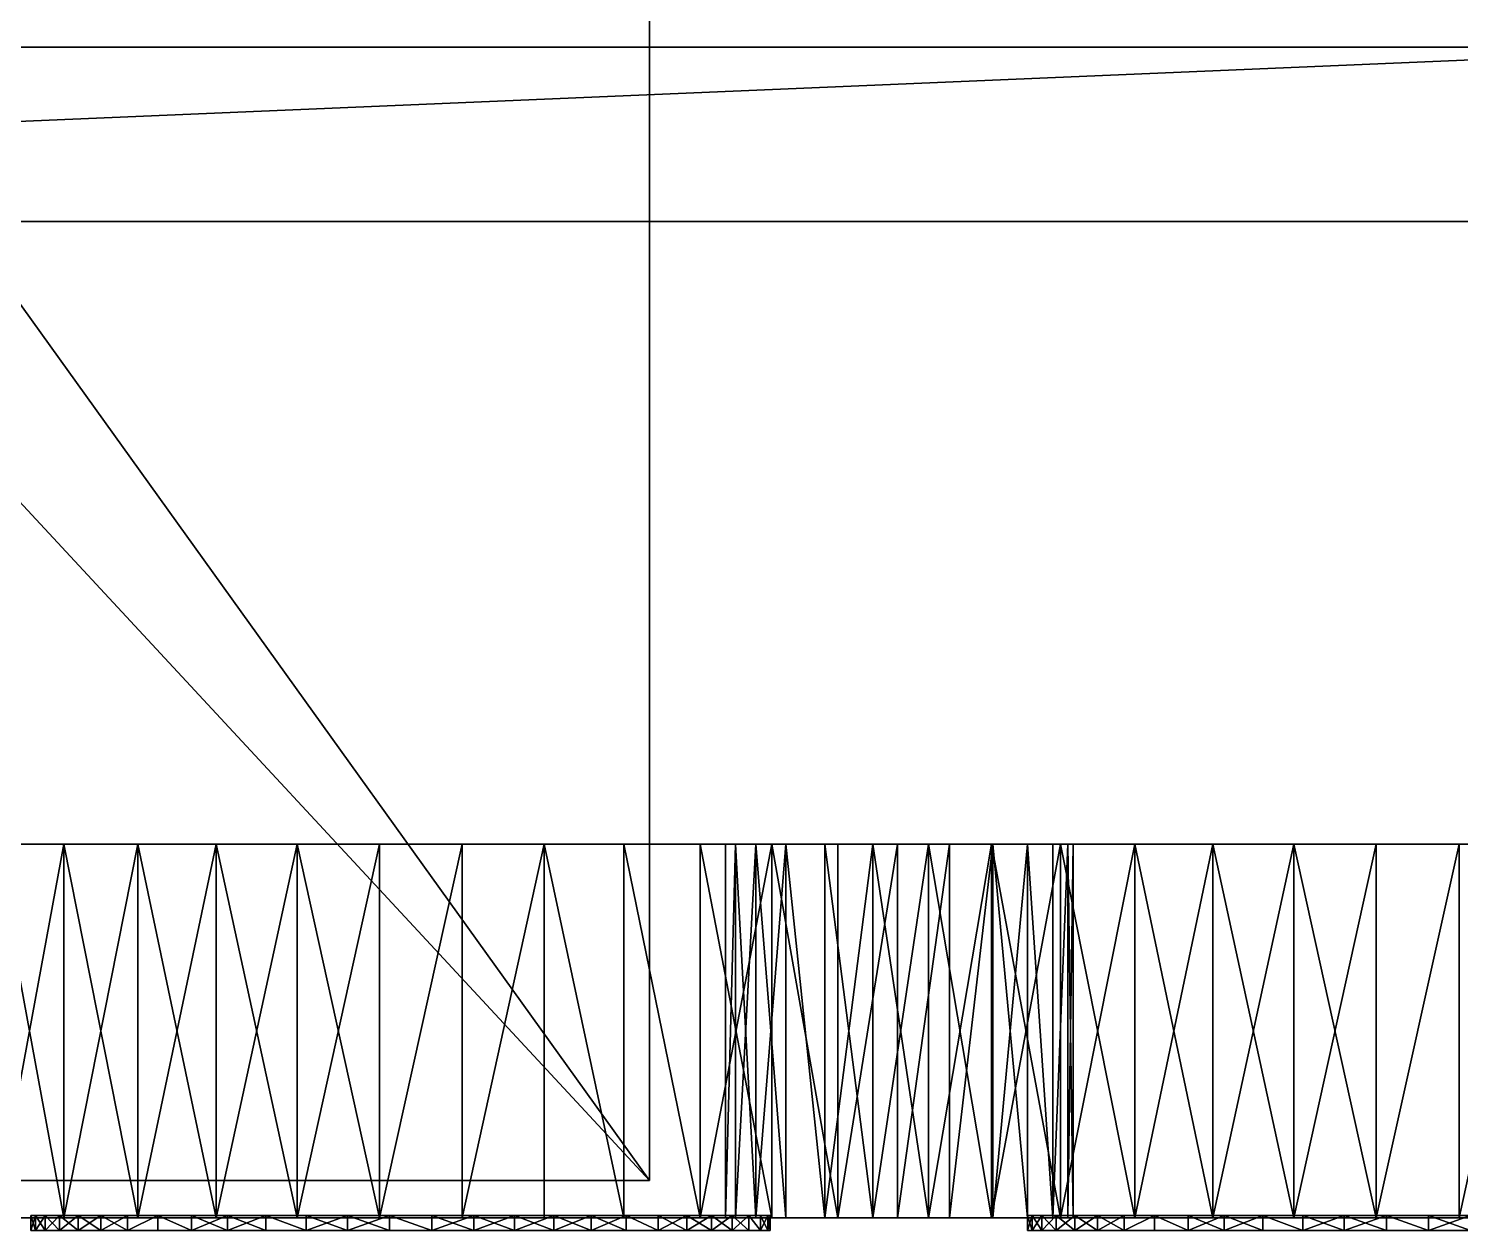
# Model space of a CAD drawing. Header units: millimetres. Extents: x -3100 to 14040, y -1280 to 1295.
# Drawn here: x -1198 to -49, y -1280 to -315 of the extents above; entities that cross this region are included whole.
import ezdxf

# ---------------------------------------------------------------- set-up
doc = ezdxf.new("R2010")
doc.units = ezdxf.units.MM

msp = doc.modelspace()

# ---------------------------------------------------------------- linework, layer by layer
at = {"layer": 'CAD_75LAB'}
for points in [[(-3000, 1240, 620), (-700, -1240, 620), (-3000, -1240, 620)], [(-3000, 1240, 620), (-700, 1240, 620), (-700, -1240, 620)], [(-2480, 1240, 3500), (-2480, -1240, 3500), (-700, -1240, 3500)], [(-700, 1240, 3500), (-2480, 1240, 3500), (-700, -1240, 3500)], [(-700, -1240, 620), (-700, 1240, 3500), (-700, -1240, 3500)], [(-700, 1240, 620), (-700, 1240, 3500), (-700, -1240, 620)], [(200, -330, 700), (-3100, -330, 700), (-3100, -330, 1000)], [(200, -330, 1000), (200, -330, 700), (-3100, -330, 1000)], [(200, -330, 700), (-3100, -470, 700), (-3100, -330, 700)], [(200, -330, 700), (200, -470, 700), (-3100, -470, 700)], [(200, -330, 1000), (-3100, -330, 1000), (-3100, -470, 1000)], [(200, -330, 1000), (-3100, -470, 1000), (200, -470, 1000)], [(200, -470, 700), (-3100, -470, 1000), (-3100, -470, 700)], [(200, -470, 1000), (-3100, -470, 1000), (200, -470, 700)], [(-850.18, -970, 1077.7), (-1430.81, -970, 639.22), (-1225.42, -970, 970.93)], [(-850.18, -970, 1077.7), (-1275.91, -970, 152.33), (-1430.81, -970, 639.22)], [(-1170, -970, 72.35), (-1225.42, -970, 109.07), (-1275.91, -970, 152.33)], [(-1110.48, -970, 42.71), (-1170, -970, 72.35), (-1275.91, -970, 152.33)], [(-850.18, -970, 2.3), (-1110.48, -970, 42.71), (-1275.91, -970, 152.33)], [(-364.09, -970, 606.36), (-1275.91, -970, 152.33), (-850.18, -970, 1077.7)], [(-364.09, -970, 606.36), (-850.18, -970, 2.3), (-1275.91, -970, 152.33)], [(-1225.42, -1270, 970.93), (-1170, -970, 1007.65), (-1225.42, -970, 970.93)], [(-1225.42, -1270, 970.93), (-1170, -1270, 1007.65), (-1170, -970, 1007.65)], [(-1170, -1270, 72.35), (-1225.42, -1270, 109.07), (-1225.42, -970, 109.07)], [(-1170, -1270, 72.35), (-1225.42, -970, 109.07), (-1170, -970, 72.35)], [(-850.18, -970, 1077.7), (-1225.42, -970, 970.93), (-1170, -970, 1007.65)], [(-1170, -1270, 1007.65), (-1110.48, -970, 1037.29), (-1170, -970, 1007.65)], [(-1170, -1270, 1007.65), (-1110.48, -1270, 1037.29), (-1110.48, -970, 1037.29)], [(-1110.48, -1270, 42.71), (-1170, -1270, 72.35), (-1170, -970, 72.35)], [(-1110.48, -1270, 42.71), (-1170, -970, 72.35), (-1110.48, -970, 42.71)], [(-1047.78, -970, 1059.39), (-1170, -970, 1007.65), (-1110.48, -970, 1037.29)], [(-850.18, -970, 1077.7), (-1170, -970, 1007.65), (-1047.78, -970, 1059.39)], [(-1047.78, -1270, 1059.39), (-1047.78, -970, 1059.39), (-1110.48, -970, 1037.29)], [(-1110.48, -1270, 1037.29), (-1047.78, -1270, 1059.39), (-1110.48, -970, 1037.29)], [(-1110.48, -1270, 42.71), (-1110.48, -970, 42.71), (-1047.78, -970, 20.61)], [(-1047.78, -1270, 20.61), (-1110.48, -1270, 42.71), (-1047.78, -970, 20.61)], [(-850.18, -970, 2.3), (-1047.78, -970, 20.61), (-1110.48, -970, 42.71)], [(-1047.78, -1270, 1059.39), (-982.83, -970, 1073.61), (-1047.78, -970, 1059.39)], [(-1047.78, -1270, 1059.39), (-982.83, -1270, 1073.61), (-982.83, -970, 1073.61)], [(-982.83, -1270, 6.39), (-1047.78, -1270, 20.61), (-1047.78, -970, 20.61)], [(-982.83, -1270, 6.39), (-1047.78, -970, 20.61), (-982.83, -970, 6.39)], [(-850.18, -970, 2.3), (-982.83, -970, 6.39), (-1047.78, -970, 20.61)], [(-916.63, -970, 1079.74), (-1047.78, -970, 1059.39), (-982.83, -970, 1073.61)], [(-850.18, -970, 1077.7), (-1047.78, -970, 1059.39), (-916.63, -970, 1079.74)], [(-982.83, -1270, 1073.61), (-916.63, -1270, 1079.74), (-916.63, -970, 1079.74)], [(-982.83, -1270, 1073.61), (-916.63, -970, 1079.74), (-982.83, -970, 1073.61)], [(-916.63, -1270, 0.26), (-982.83, -1270, 6.39), (-982.83, -970, 6.39)], [(-916.63, -1270, 0.26), (-982.83, -970, 6.39), (-916.63, -970, 0.26)], [(-850.18, -970, 2.3), (-916.63, -970, 0.26), (-982.83, -970, 6.39)], [(-916.63, -1270, 1079.74), (-850.18, -1270, 1077.7), (-850.18, -970, 1077.7)], [(-916.63, -1270, 1079.74), (-850.18, -970, 1077.7), (-916.63, -970, 1079.74)], [(-916.63, -1270, 0.26), (-916.63, -970, 0.26), (-850.18, -970, 2.3)], [(-850.18, -1270, 2.3), (-916.63, -1270, 0.26), (-850.18, -970, 2.3)], [(-850.18, -1270, 1077.7), (-784.48, -1270, 1067.5), (-784.48, -970, 1067.5)], [(-850.18, -1270, 1077.7), (-784.48, -970, 1067.5), (-850.18, -970, 1077.7)], [(-850.18, -1270, 2.3), (-850.18, -970, 2.3), (-784.48, -970, 12.5)], [(-784.48, -1270, 12.5), (-850.18, -1270, 2.3), (-784.48, -970, 12.5)], [(-601.72, -970, 89.85), (-784.48, -970, 12.5), (-850.18, -970, 2.3)], [(-364.09, -970, 606.36), (-601.72, -970, 89.85), (-850.18, -970, 2.3)], [(-659.3, -970, 1023.39), (-850.18, -970, 1077.7), (-784.48, -970, 1067.5)], [(-601.72, -970, 990.15), (-850.18, -970, 1077.7), (-659.3, -970, 1023.39)], [(-500.94, -970, 903.8), (-850.18, -970, 1077.7), (-601.72, -970, 990.15)], [(-500.94, -970, 903.8), (-364.09, -970, 606.36), (-850.18, -970, 1077.7)], [(-720.53, -1270, 1049.3), (-720.53, -970, 1049.3), (-784.48, -970, 1067.5)], [(-784.48, -1270, 1067.5), (-720.53, -1270, 1049.3), (-784.48, -970, 1067.5)], [(-720.53, -1270, 30.7), (-784.48, -1270, 12.5), (-784.48, -970, 12.5)], [(-720.53, -1270, 30.7), (-784.48, -970, 12.5), (-720.53, -970, 30.7)], [(-601.72, -970, 89.85), (-720.53, -970, 30.7), (-784.48, -970, 12.5)], [(-659.3, -970, 1023.39), (-784.48, -970, 1067.5), (-720.53, -970, 1049.3)], [(-659.3, -1270, 1023.39), (-659.3, -970, 1023.39), (-720.53, -970, 1049.3)], [(-720.53, -1270, 1049.3), (-659.3, -1270, 1023.39), (-720.53, -970, 1049.3)], [(-659.3, -1270, 56.61), (-720.53, -1270, 30.7), (-720.53, -970, 30.7)], [(-659.3, -1270, 56.61), (-720.53, -970, 30.7), (-659.3, -970, 56.61)], [(-601.72, -970, 89.85), (-659.3, -970, 56.61), (-720.53, -970, 30.7)], [(-659.3, -1270, 1023.39), (-601.72, -1270, 990.15), (-601.72, -970, 990.15)], [(-659.3, -1270, 1023.39), (-601.72, -970, 990.15), (-659.3, -970, 1023.39)], [(-601.72, -1270, 89.85), (-659.3, -1270, 56.61), (-659.3, -970, 56.61)], [(-601.72, -1270, 89.85), (-659.3, -970, 56.61), (-601.72, -970, 89.85)], [(-638.98, -1270, 573.24), (-630.81, -1270, 639.22), (-630.81, -970, 639.22)], [(-638.98, -1270, 573.24), (-630.81, -970, 639.22), (-638.98, -970, 573.24)], [(-638.98, -1270, 506.76), (-638.98, -1270, 573.24), (-638.98, -970, 573.24)], [(-638.98, -1270, 506.76), (-638.98, -970, 573.24), (-638.98, -970, 506.76)], [(-638.98, -1270, 506.76), (-638.98, -970, 506.76), (-630.81, -970, 440.78)], [(-630.81, -1270, 440.78), (-638.98, -1270, 506.76), (-630.81, -970, 440.78)], [(-638.98, -970, 506.76), (-614.59, -970, 376.3), (-630.81, -970, 440.78)], [(-638.98, -970, 506.76), (-590.57, -970, 314.3), (-614.59, -970, 376.3)], [(-630.81, -970, 639.22), (-638.98, -970, 506.76), (-638.98, -970, 573.24)], [(-630.81, -970, 639.22), (-590.57, -970, 314.3), (-638.98, -970, 506.76)], [(-630.81, -1270, 639.22), (-614.59, -1270, 703.7), (-614.59, -970, 703.7)], [(-630.81, -1270, 639.22), (-614.59, -970, 703.7), (-630.81, -970, 639.22)], [(-614.59, -1270, 376.3), (-630.81, -1270, 440.78), (-630.81, -970, 440.78)], [(-614.59, -1270, 376.3), (-630.81, -970, 440.78), (-614.59, -970, 376.3)], [(-630.81, -970, 639.22), (-475.91, -970, 152.33), (-590.57, -970, 314.3)], [(-425.42, -970, 970.93), (-630.81, -970, 639.22), (-614.59, -970, 703.7)], [(-50.18, -970, 1077.7), (-630.81, -970, 639.22), (-425.42, -970, 970.93)], [(-50.18, -970, 1077.7), (-475.91, -970, 152.33), (-630.81, -970, 639.22)], [(-614.59, -1270, 703.7), (-590.57, -970, 765.7), (-614.59, -970, 703.7)], [(-614.59, -1270, 703.7), (-590.57, -1270, 765.7), (-590.57, -970, 765.7)], [(-590.57, -1270, 314.3), (-614.59, -1270, 376.3), (-614.59, -970, 376.3)], [(-590.57, -1270, 314.3), (-614.59, -970, 376.3), (-590.57, -970, 314.3)], [(-559.12, -970, 824.27), (-614.59, -970, 703.7), (-590.57, -970, 765.7)], [(-425.42, -970, 970.93), (-614.59, -970, 703.7), (-559.12, -970, 824.27)], [(-548.67, -1270, 950.08), (-548.67, -970, 950.08), (-601.72, -970, 990.15)], [(-601.72, -1270, 990.15), (-548.67, -1270, 950.08), (-601.72, -970, 990.15)], [(-548.67, -1270, 129.92), (-601.72, -1270, 89.85), (-601.72, -970, 89.85)], [(-548.67, -1270, 129.92), (-601.72, -970, 89.85), (-548.67, -970, 129.92)], [(-364.09, -970, 606.36), (-548.67, -970, 129.92), (-601.72, -970, 89.85)], [(-500.94, -970, 903.8), (-601.72, -970, 990.15), (-548.67, -970, 950.08)], [(-559.12, -1270, 824.27), (-559.12, -970, 824.27), (-590.57, -970, 765.7)], [(-590.57, -1270, 765.7), (-559.12, -1270, 824.27), (-590.57, -970, 765.7)], [(-559.12, -1270, 255.73), (-590.57, -1270, 314.3), (-590.57, -970, 314.3)], [(-559.12, -1270, 255.73), (-590.57, -970, 314.3), (-559.12, -970, 255.73)], [(-590.57, -970, 314.3), (-475.91, -970, 152.33), (-559.12, -970, 255.73)], [(-559.12, -1270, 824.27), (-520.7, -970, 878.54), (-559.12, -970, 824.27)], [(-559.12, -1270, 824.27), (-520.7, -1270, 878.54), (-520.7, -970, 878.54)], [(-520.7, -1270, 201.46), (-559.12, -1270, 255.73), (-559.12, -970, 255.73)], [(-520.7, -1270, 201.46), (-559.12, -970, 255.73), (-520.7, -970, 201.46)], [(-559.12, -970, 255.73), (-475.91, -970, 152.33), (-520.7, -970, 201.46)], [(-425.42, -970, 970.93), (-559.12, -970, 824.27), (-520.7, -970, 878.54)], [(-548.67, -1270, 950.08), (-500.94, -1270, 903.8), (-500.94, -970, 903.8)], [(-548.67, -1270, 950.08), (-500.94, -970, 903.8), (-548.67, -970, 950.08)], [(-548.67, -1270, 129.92), (-548.67, -970, 129.92), (-500.94, -970, 176.2)], [(-500.94, -1270, 176.2), (-548.67, -1270, 129.92), (-500.94, -970, 176.2)], [(-459.25, -970, 228), (-500.94, -970, 176.2), (-548.67, -970, 129.92)], [(-364.09, -970, 606.36), (-459.25, -970, 228), (-548.67, -970, 129.92)], [(-520.7, -1270, 878.54), (-475.91, -970, 927.67), (-520.7, -970, 878.54)], [(-520.7, -1270, 878.54), (-475.91, -1270, 927.67), (-475.91, -970, 927.67)], [(-475.91, -1270, 152.33), (-520.7, -1270, 201.46), (-520.7, -970, 201.46)], [(-475.91, -1270, 152.33), (-520.7, -970, 201.46), (-475.91, -970, 152.33)], [(-425.42, -970, 970.93), (-520.7, -970, 878.54), (-475.91, -970, 927.67)], [(-500.94, -1270, 903.8), (-459.25, -1270, 852), (-459.25, -970, 852)], [(-500.94, -1270, 903.8), (-459.25, -970, 852), (-500.94, -970, 903.8)], [(-500.94, -1270, 176.2), (-500.94, -970, 176.2), (-459.25, -970, 228)], [(-459.25, -1270, 228), (-500.94, -1270, 176.2), (-459.25, -970, 228)], [(-500.94, -970, 903.8), (-396.46, -970, 735.07), (-364.09, -970, 606.36)], [(-500.94, -970, 903.8), (-459.25, -970, 852), (-396.46, -970, 735.07)], [(-475.91, -1270, 927.67), (-425.42, -970, 970.93), (-475.91, -970, 927.67)], [(-475.91, -1270, 927.67), (-425.42, -1270, 970.93), (-425.42, -970, 970.93)], [(-425.42, -1270, 109.07), (-475.91, -1270, 152.33), (-475.91, -970, 152.33)], [(-425.42, -1270, 109.07), (-475.91, -970, 152.33), (-425.42, -970, 109.07)], [(-370, -970, 72.35), (-425.42, -970, 109.07), (-475.91, -970, 152.33)], [(-310.48, -970, 42.71), (-370, -970, 72.35), (-475.91, -970, 152.33)], [(-50.18, -970, 2.3), (-310.48, -970, 42.71), (-475.91, -970, 152.33)], [(435.91, -970, 606.36), (-475.91, -970, 152.33), (-50.18, -970, 1077.7)], [(435.91, -970, 606.36), (-50.18, -970, 2.3), (-475.91, -970, 152.33)], [(-459.25, -1270, 852), (-424.25, -1270, 795.47), (-424.25, -970, 795.47)], [(-459.25, -1270, 852), (-424.25, -970, 795.47), (-459.25, -970, 852)], [(-459.25, -1270, 228), (-459.25, -970, 228), (-424.25, -970, 284.53)], [(-424.25, -1270, 284.53), (-459.25, -1270, 228), (-424.25, -970, 284.53)], [(-364.09, -970, 606.36), (-424.25, -970, 284.53), (-459.25, -970, 228)], [(-459.25, -970, 852), (-424.25, -970, 795.47), (-396.46, -970, 735.07)], [(-425.42, -1270, 970.93), (-370, -970, 1007.65), (-425.42, -970, 970.93)], [(-425.42, -1270, 970.93), (-370, -1270, 1007.65), (-370, -970, 1007.65)], [(-370, -1270, 72.35), (-425.42, -1270, 109.07), (-425.42, -970, 109.07)], [(-370, -1270, 72.35), (-425.42, -970, 109.07), (-370, -970, 72.35)], [(-50.18, -970, 1077.7), (-425.42, -970, 970.93), (-370, -970, 1007.65)], [(-424.25, -1270, 795.47), (-396.46, -1270, 735.07), (-396.46, -970, 735.07)], [(-424.25, -1270, 795.47), (-396.46, -970, 735.07), (-424.25, -970, 795.47)], [(-396.46, -1270, 344.93), (-424.25, -1270, 284.53), (-424.25, -970, 284.53)], [(-396.46, -1270, 344.93), (-424.25, -970, 284.53), (-396.46, -970, 344.93)], [(-376.31, -970, 408.29), (-396.46, -970, 344.93), (-424.25, -970, 284.53)], [(-360, -970, 540), (-376.31, -970, 408.29), (-424.25, -970, 284.53)], [(-364.09, -970, 606.36), (-360, -970, 540), (-424.25, -970, 284.53)], [(-376.31, -1270, 671.71), (-376.31, -970, 671.71), (-396.46, -970, 735.07)], [(-396.46, -1270, 735.07), (-376.31, -1270, 671.71), (-396.46, -970, 735.07)], [(-376.31, -1270, 408.29), (-396.46, -970, 344.93), (-376.31, -970, 408.29)], [(-376.31, -1270, 408.29), (-396.46, -1270, 344.93), (-396.46, -970, 344.93)], [(-396.46, -970, 735.07), (-376.31, -970, 671.71), (-364.09, -970, 606.36)], [(-376.31, -1270, 671.71), (-364.09, -1270, 606.36), (-364.09, -970, 606.36)], [(-376.31, -1270, 671.71), (-364.09, -970, 606.36), (-376.31, -970, 671.71)], [(-376.31, -1270, 408.29), (-376.31, -970, 408.29), (-364.09, -970, 473.64)], [(-364.09, -1270, 473.64), (-376.31, -1270, 408.29), (-364.09, -970, 473.64)], [(-360, -970, 540), (-364.09, -970, 473.64), (-376.31, -970, 408.29)], [(-370, -1270, 1007.65), (-310.48, -970, 1037.29), (-370, -970, 1007.65)], [(-370, -1270, 1007.65), (-310.48, -1270, 1037.29), (-310.48, -970, 1037.29)], [(-310.48, -1270, 42.71), (-370, -1270, 72.35), (-370, -970, 72.35)], [(-310.48, -1270, 42.71), (-370, -970, 72.35), (-310.48, -970, 42.71)], [(-247.78, -970, 1059.39), (-370, -970, 1007.65), (-310.48, -970, 1037.29)], [(-50.18, -970, 1077.7), (-370, -970, 1007.65), (-247.78, -970, 1059.39)], [(-360, -1270, 540), (-360, -970, 540), (-364.09, -970, 606.36)], [(-364.09, -1270, 606.36), (-360, -1270, 540), (-364.09, -970, 606.36)], [(-364.09, -1270, 473.64), (-364.09, -970, 473.64), (-360, -970, 540)], [(-360, -1270, 540), (-364.09, -1270, 473.64), (-360, -970, 540)], [(-247.78, -1270, 1059.39), (-247.78, -970, 1059.39), (-310.48, -970, 1037.29)], [(-310.48, -1270, 1037.29), (-247.78, -1270, 1059.39), (-310.48, -970, 1037.29)], [(-310.48, -1270, 42.71), (-310.48, -970, 42.71), (-247.78, -970, 20.61)], [(-247.78, -1270, 20.61), (-310.48, -1270, 42.71), (-247.78, -970, 20.61)], [(-50.18, -970, 2.3), (-247.78, -970, 20.61), (-310.48, -970, 42.71)], [(-247.78, -1270, 1059.39), (-182.83, -970, 1073.61), (-247.78, -970, 1059.39)], [(-247.78, -1270, 1059.39), (-182.83, -1270, 1073.61), (-182.83, -970, 1073.61)], [(-182.83, -1270, 6.39), (-247.78, -1270, 20.61), (-247.78, -970, 20.61)], [(-182.83, -1270, 6.39), (-247.78, -970, 20.61), (-182.83, -970, 6.39)], [(-50.18, -970, 2.3), (-182.83, -970, 6.39), (-247.78, -970, 20.61)], [(-116.63, -970, 1079.74), (-247.78, -970, 1059.39), (-182.83, -970, 1073.61)], [(-50.18, -970, 1077.7), (-247.78, -970, 1059.39), (-116.63, -970, 1079.74)], [(-182.83, -1270, 1073.61), (-116.63, -1270, 1079.74), (-116.63, -970, 1079.74)], [(-182.83, -1270, 1073.61), (-116.63, -970, 1079.74), (-182.83, -970, 1073.61)], [(-116.63, -1270, 0.26), (-182.83, -1270, 6.39), (-182.83, -970, 6.39)], [(-116.63, -1270, 0.26), (-182.83, -970, 6.39), (-116.63, -970, 0.26)], [(-50.18, -970, 2.3), (-116.63, -970, 0.26), (-182.83, -970, 6.39)], [(-116.63, -1270, 1079.74), (-50.18, -1270, 1077.7), (-50.18, -970, 1077.7)], [(-116.63, -1270, 1079.74), (-50.18, -970, 1077.7), (-116.63, -970, 1079.74)], [(-116.63, -1270, 0.26), (-116.63, -970, 0.26), (-50.18, -970, 2.3)], [(-50.18, -1270, 2.3), (-116.63, -1270, 0.26), (-50.18, -970, 2.3)], [(-50.18, -1270, 1077.7), (15.52, -1270, 1067.5), (15.52, -970, 1067.5)], [(-50.18, -1270, 1077.7), (15.52, -970, 1067.5), (-50.18, -970, 1077.7)], [(-50.18, -1270, 2.3), (-50.18, -970, 2.3), (15.52, -970, 12.5)], [(15.52, -1270, 12.5), (-50.18, -1270, 2.3), (15.52, -970, 12.5)], [(198.28, -970, 89.85), (15.52, -970, 12.5), (-50.18, -970, 2.3)], [(435.91, -970, 606.36), (198.28, -970, 89.85), (-50.18, -970, 2.3)], [(140.7, -970, 1023.39), (-50.18, -970, 1077.7), (15.52, -970, 1067.5)], [(198.28, -970, 990.15), (-50.18, -970, 1077.7), (140.7, -970, 1023.39)], [(299.06, -970, 903.8), (-50.18, -970, 1077.7), (198.28, -970, 990.15)], [(299.06, -970, 903.8), (435.91, -970, 606.36), (-50.18, -970, 1077.7)], [(-3000, -1240, 1720), (-3000, -1240, 620), (-700, -1240, 620)], [(-3000, -1240, 1720), (-700, -1240, 620), (-700, -1240, 3500)], [(-2480, -1240, 3500), (-3000, -1240, 1720), (-700, -1240, 3500)], [(-850.18, -1270, 1077.7), (-1225.42, -1270, 970.93), (-1430.81, -1270, 639.22)], [(-850.18, -1270, 1077.7), (-1430.81, -1270, 639.22), (-1275.91, -1270, 152.33)], [(-1170, -1270, 72.35), (-1275.91, -1270, 152.33), (-1225.42, -1270, 109.07)], [(-1110.48, -1270, 42.71), (-1275.91, -1270, 152.33), (-1170, -1270, 72.35)], [(-850.18, -1270, 2.3), (-1275.91, -1270, 152.33), (-1110.48, -1270, 42.71)], [(-364.09, -1270, 606.36), (-850.18, -1270, 1077.7), (-1275.91, -1270, 152.33)], [(-364.09, -1270, 606.36), (-1275.91, -1270, 152.33), (-850.18, -1270, 2.3)], [(-850.18, -1270, 1077.7), (-1170, -1270, 1007.65), (-1225.42, -1270, 970.93)], [(-1196.52, -1280, 556.96), (-1192.65, -1280, 590.65), (-1192.65, -1268, 590.65)], [(-1196.52, -1280, 556.96), (-1192.65, -1268, 590.65), (-1196.52, -1268, 556.96)], [(-1196.52, -1280, 556.96), (-1196.52, -1268, 556.96), (-1196.52, -1268, 523.04)], [(-1196.52, -1280, 523.04), (-1196.52, -1280, 556.96), (-1196.52, -1268, 523.04)], [(-1192.65, -1280, 489.35), (-1196.52, -1280, 523.04), (-1196.52, -1268, 523.04)], [(-1192.65, -1280, 489.35), (-1196.52, -1268, 523.04), (-1192.65, -1268, 489.35)], [(-1196.52, -1268, 556.96), (-1192.65, -1268, 489.35), (-1196.52, -1268, 523.04)], [(-1196.52, -1268, 556.96), (-1184.97, -1268, 456.33), (-1192.65, -1268, 489.35)], [(-1196.52, -1268, 556.96), (-1173.57, -1268, 424.39), (-1184.97, -1268, 456.33)], [(-1184.97, -1268, 623.67), (-1196.52, -1268, 556.96), (-1192.65, -1268, 590.65)], [(-1118.81, -1268, 740.82), (-1196.52, -1268, 556.96), (-1184.97, -1268, 623.67)], [(-1038.6, -1268, 802.68), (-1196.52, -1268, 556.96), (-1118.81, -1268, 740.82)], [(-1038.6, -1268, 802.68), (-1173.57, -1268, 424.39), (-1196.52, -1268, 556.96)], [(-1192.65, -1280, 590.65), (-1184.97, -1280, 623.67), (-1184.97, -1268, 623.67)], [(-1192.65, -1280, 590.65), (-1184.97, -1268, 623.67), (-1192.65, -1268, 590.65)], [(-1184.97, -1280, 456.33), (-1192.65, -1280, 489.35), (-1192.65, -1268, 489.35)], [(-1184.97, -1280, 456.33), (-1192.65, -1268, 489.35), (-1184.97, -1268, 456.33)], [(-1184.97, -1280, 623.67), (-1173.57, -1280, 655.61), (-1173.57, -1268, 655.61)], [(-1184.97, -1280, 623.67), (-1173.57, -1268, 655.61), (-1184.97, -1268, 623.67)], [(-1173.57, -1280, 424.39), (-1184.97, -1280, 456.33), (-1184.97, -1268, 456.33)], [(-1173.57, -1280, 424.39), (-1184.97, -1268, 456.33), (-1173.57, -1268, 424.39)], [(-1140.28, -1268, 714.57), (-1184.97, -1268, 623.67), (-1173.57, -1268, 655.61)], [(-1118.81, -1268, 740.82), (-1184.97, -1268, 623.67), (-1140.28, -1268, 714.57)], [(-1173.57, -1280, 655.61), (-1158.61, -1280, 686.04), (-1158.61, -1268, 686.04)], [(-1173.57, -1280, 655.61), (-1158.61, -1268, 686.04), (-1173.57, -1268, 655.61)], [(-1158.61, -1280, 393.96), (-1173.57, -1280, 424.39), (-1173.57, -1268, 424.39)], [(-1158.61, -1280, 393.96), (-1173.57, -1268, 424.39), (-1158.61, -1268, 393.96)], [(-1173.57, -1268, 424.39), (-1140.28, -1268, 365.43), (-1158.61, -1268, 393.96)], [(-1173.57, -1268, 424.39), (-1118.81, -1268, 339.18), (-1140.28, -1268, 365.43)], [(-1140.28, -1268, 714.57), (-1173.57, -1268, 655.61), (-1158.61, -1268, 686.04)], [(-1038.6, -1268, 802.68), (-1118.81, -1268, 339.18), (-1173.57, -1268, 424.39)], [(-1047.78, -1270, 1059.39), (-1110.48, -1270, 1037.29), (-1170, -1270, 1007.65)], [(-850.18, -1270, 1077.7), (-1047.78, -1270, 1059.39), (-1170, -1270, 1007.65)], [(-1140.28, -1280, 714.57), (-1140.28, -1268, 714.57), (-1158.61, -1268, 686.04)], [(-1158.61, -1280, 686.04), (-1140.28, -1280, 714.57), (-1158.61, -1268, 686.04)], [(-1158.61, -1280, 393.96), (-1158.61, -1268, 393.96), (-1140.28, -1268, 365.43)], [(-1140.28, -1280, 365.43), (-1158.61, -1280, 393.96), (-1140.28, -1268, 365.43)], [(-1140.28, -1280, 714.57), (-1118.81, -1280, 740.82), (-1118.81, -1268, 740.82)], [(-1140.28, -1280, 714.57), (-1118.81, -1268, 740.82), (-1140.28, -1268, 714.57)], [(-1118.81, -1280, 339.18), (-1140.28, -1280, 365.43), (-1140.28, -1268, 365.43)], [(-1118.81, -1280, 339.18), (-1140.28, -1268, 365.43), (-1118.81, -1268, 339.18)], [(-1118.81, -1280, 740.82), (-1094.49, -1268, 764.46), (-1118.81, -1268, 740.82)], [(-1118.81, -1280, 740.82), (-1094.49, -1280, 764.46), (-1094.49, -1268, 764.46)], [(-1118.81, -1280, 339.18), (-1118.81, -1268, 339.18), (-1094.49, -1268, 315.54)], [(-1094.49, -1280, 315.54), (-1118.81, -1280, 339.18), (-1094.49, -1268, 315.54)], [(-1067.64, -1268, 294.83), (-1094.49, -1268, 315.54), (-1118.81, -1268, 339.18)], [(-1038.6, -1268, 277.32), (-1067.64, -1268, 294.83), (-1118.81, -1268, 339.18)], [(-1038.6, -1268, 802.68), (-1118.81, -1268, 740.82), (-1094.49, -1268, 764.46)], [(-1038.6, -1268, 802.68), (-1038.6, -1268, 277.32), (-1118.81, -1268, 339.18)], [(-850.18, -1270, 2.3), (-1110.48, -1270, 42.71), (-1047.78, -1270, 20.61)], [(-1067.64, -1280, 785.17), (-1067.64, -1268, 785.17), (-1094.49, -1268, 764.46)], [(-1094.49, -1280, 764.46), (-1067.64, -1280, 785.17), (-1094.49, -1268, 764.46)], [(-1067.64, -1280, 294.83), (-1094.49, -1280, 315.54), (-1094.49, -1268, 315.54)], [(-1067.64, -1280, 294.83), (-1094.49, -1268, 315.54), (-1067.64, -1268, 294.83)], [(-1038.6, -1268, 802.68), (-1094.49, -1268, 764.46), (-1067.64, -1268, 785.17)], [(-1038.6, -1280, 802.68), (-1038.6, -1268, 802.68), (-1067.64, -1268, 785.17)], [(-1067.64, -1280, 785.17), (-1038.6, -1280, 802.68), (-1067.64, -1268, 785.17)], [(-1067.64, -1280, 294.83), (-1067.64, -1268, 294.83), (-1038.6, -1268, 277.32)], [(-1038.6, -1280, 277.32), (-1067.64, -1280, 294.83), (-1038.6, -1268, 277.32)], [(-850.18, -1270, 2.3), (-1047.78, -1270, 20.61), (-982.83, -1270, 6.39)], [(-916.63, -1270, 1079.74), (-982.83, -1270, 1073.61), (-1047.78, -1270, 1059.39)], [(-850.18, -1270, 1077.7), (-916.63, -1270, 1079.74), (-1047.78, -1270, 1059.39)], [(-1038.6, -1280, 802.68), (-1007.75, -1268, 816.76), (-1038.6, -1268, 802.68)], [(-1038.6, -1280, 802.68), (-1007.75, -1280, 816.76), (-1007.75, -1268, 816.76)], [(-1007.75, -1280, 263.24), (-1038.6, -1280, 277.32), (-1038.6, -1268, 277.32)], [(-1007.75, -1280, 263.24), (-1038.6, -1268, 277.32), (-1007.75, -1268, 263.24)], [(-975.5, -1268, 827.24), (-1038.6, -1268, 277.32), (-1038.6, -1268, 802.68)], [(-975.5, -1268, 827.24), (-1038.6, -1268, 802.68), (-1007.75, -1268, 816.76)], [(-975.5, -1268, 827.24), (-1007.75, -1268, 263.24), (-1038.6, -1268, 277.32)], [(-975.5, -1280, 827.24), (-975.5, -1268, 827.24), (-1007.75, -1268, 816.76)], [(-1007.75, -1280, 816.76), (-975.5, -1280, 827.24), (-1007.75, -1268, 816.76)], [(-975.5, -1280, 252.76), (-1007.75, -1280, 263.24), (-1007.75, -1268, 263.24)], [(-975.5, -1280, 252.76), (-1007.75, -1268, 263.24), (-975.5, -1268, 252.76)], [(-908.48, -1268, 243.12), (-975.5, -1268, 252.76), (-1007.75, -1268, 263.24)], [(-841.02, -1268, 248.92), (-908.48, -1268, 243.12), (-1007.75, -1268, 263.24)], [(-776.62, -1268, 269.84), (-841.02, -1268, 248.92), (-1007.75, -1268, 263.24)], [(-718.64, -1268, 304.81), (-776.62, -1268, 269.84), (-1007.75, -1268, 263.24)], [(-776.62, -1268, 810.16), (-1007.75, -1268, 263.24), (-975.5, -1268, 827.24)], [(-776.62, -1268, 810.16), (-718.64, -1268, 304.81), (-1007.75, -1268, 263.24)], [(-850.18, -1270, 2.3), (-982.83, -1270, 6.39), (-916.63, -1270, 0.26)], [(-942.27, -1280, 833.98), (-942.27, -1268, 833.98), (-975.5, -1268, 827.24)], [(-975.5, -1280, 827.24), (-942.27, -1280, 833.98), (-975.5, -1268, 827.24)], [(-975.5, -1280, 252.76), (-975.5, -1268, 252.76), (-942.27, -1268, 246.02)], [(-942.27, -1280, 246.02), (-975.5, -1280, 252.76), (-942.27, -1268, 246.02)], [(-908.48, -1268, 243.12), (-942.27, -1268, 246.02), (-975.5, -1268, 252.76)], [(-874.58, -1268, 835.91), (-975.5, -1268, 827.24), (-942.27, -1268, 833.98)], [(-841.02, -1268, 831.08), (-975.5, -1268, 827.24), (-874.58, -1268, 835.91)], [(-776.62, -1268, 810.16), (-975.5, -1268, 827.24), (-841.02, -1268, 831.08)], [(-908.48, -1280, 836.88), (-908.48, -1268, 836.88), (-942.27, -1268, 833.98)], [(-942.27, -1280, 833.98), (-908.48, -1280, 836.88), (-942.27, -1268, 833.98)], [(-942.27, -1280, 246.02), (-942.27, -1268, 246.02), (-908.48, -1268, 243.12)], [(-908.48, -1280, 243.12), (-942.27, -1280, 246.02), (-908.48, -1268, 243.12)], [(-874.58, -1268, 835.91), (-942.27, -1268, 833.98), (-908.48, -1268, 836.88)], [(-874.58, -1280, 835.91), (-874.58, -1268, 835.91), (-908.48, -1268, 836.88)], [(-908.48, -1280, 836.88), (-874.58, -1280, 835.91), (-908.48, -1268, 836.88)], [(-874.58, -1280, 244.09), (-908.48, -1280, 243.12), (-908.48, -1268, 243.12)], [(-874.58, -1280, 244.09), (-908.48, -1268, 243.12), (-874.58, -1268, 244.09)], [(-841.02, -1268, 248.92), (-874.58, -1268, 244.09), (-908.48, -1268, 243.12)], [(-874.58, -1280, 835.91), (-841.02, -1268, 831.08), (-874.58, -1268, 835.91)], [(-874.58, -1280, 835.91), (-841.02, -1280, 831.08), (-841.02, -1268, 831.08)], [(-841.02, -1280, 248.92), (-874.58, -1280, 244.09), (-874.58, -1268, 244.09)], [(-841.02, -1280, 248.92), (-874.58, -1268, 244.09), (-841.02, -1268, 248.92)], [(-601.72, -1270, 89.85), (-850.18, -1270, 2.3), (-784.48, -1270, 12.5)], [(-364.09, -1270, 606.36), (-850.18, -1270, 2.3), (-601.72, -1270, 89.85)], [(-659.3, -1270, 1023.39), (-784.48, -1270, 1067.5), (-850.18, -1270, 1077.7)], [(-601.72, -1270, 990.15), (-659.3, -1270, 1023.39), (-850.18, -1270, 1077.7)], [(-500.94, -1270, 903.8), (-601.72, -1270, 990.15), (-850.18, -1270, 1077.7)], [(-500.94, -1270, 903.8), (-850.18, -1270, 1077.7), (-364.09, -1270, 606.36)], [(-841.02, -1280, 831.08), (-808.22, -1280, 822.46), (-808.22, -1268, 822.46)], [(-841.02, -1280, 831.08), (-808.22, -1268, 822.46), (-841.02, -1268, 831.08)], [(-808.22, -1280, 257.54), (-841.02, -1280, 248.92), (-841.02, -1268, 248.92)], [(-808.22, -1280, 257.54), (-841.02, -1268, 248.92), (-808.22, -1268, 257.54)], [(-776.62, -1268, 269.84), (-808.22, -1268, 257.54), (-841.02, -1268, 248.92)], [(-776.62, -1268, 810.16), (-841.02, -1268, 831.08), (-808.22, -1268, 822.46)], [(-808.22, -1280, 822.46), (-776.62, -1280, 810.16), (-776.62, -1268, 810.16)], [(-808.22, -1280, 822.46), (-776.62, -1268, 810.16), (-808.22, -1268, 822.46)], [(-776.62, -1280, 269.84), (-808.22, -1268, 257.54), (-776.62, -1268, 269.84)], [(-776.62, -1280, 269.84), (-808.22, -1280, 257.54), (-808.22, -1268, 257.54)], [(-601.72, -1270, 89.85), (-784.48, -1270, 12.5), (-720.53, -1270, 30.7)], [(-659.3, -1270, 1023.39), (-720.53, -1270, 1049.3), (-784.48, -1270, 1067.5)], [(-776.62, -1280, 810.16), (-746.63, -1280, 794.34), (-746.63, -1268, 794.34)], [(-776.62, -1280, 810.16), (-746.63, -1268, 794.34), (-776.62, -1268, 810.16)], [(-746.63, -1280, 285.66), (-776.62, -1268, 269.84), (-746.63, -1268, 285.66)], [(-746.63, -1280, 285.66), (-776.62, -1280, 269.84), (-776.62, -1268, 269.84)], [(-718.64, -1268, 304.81), (-746.63, -1268, 285.66), (-776.62, -1268, 269.84)], [(-776.62, -1268, 810.16), (-610.72, -1268, 607.27), (-718.64, -1268, 304.81)], [(-746.63, -1268, 794.34), (-610.72, -1268, 607.27), (-776.62, -1268, 810.16)], [(-746.63, -1280, 794.34), (-718.64, -1280, 775.19), (-718.64, -1268, 775.19)], [(-746.63, -1280, 794.34), (-718.64, -1268, 775.19), (-746.63, -1268, 794.34)], [(-718.64, -1280, 304.81), (-746.63, -1280, 285.66), (-746.63, -1268, 285.66)], [(-718.64, -1280, 304.81), (-746.63, -1268, 285.66), (-718.64, -1268, 304.81)], [(-650.15, -1268, 700.57), (-610.72, -1268, 607.27), (-746.63, -1268, 794.34)], [(-693.01, -1268, 752.99), (-746.63, -1268, 794.34), (-718.64, -1268, 775.19)], [(-693.01, -1268, 752.99), (-650.15, -1268, 700.57), (-746.63, -1268, 794.34)], [(-601.72, -1270, 89.85), (-720.53, -1270, 30.7), (-659.3, -1270, 56.61)], [(-693.01, -1280, 752.99), (-693.01, -1268, 752.99), (-718.64, -1268, 775.19)], [(-718.64, -1280, 775.19), (-693.01, -1280, 752.99), (-718.64, -1268, 775.19)], [(-693.01, -1280, 327.01), (-718.64, -1280, 304.81), (-718.64, -1268, 304.81)], [(-693.01, -1280, 327.01), (-718.64, -1268, 304.81), (-693.01, -1268, 327.01)], [(-610.72, -1268, 472.73), (-693.01, -1268, 327.01), (-718.64, -1268, 304.81)], [(-610.72, -1268, 607.27), (-610.72, -1268, 472.73), (-718.64, -1268, 304.81)], [(-670.08, -1280, 728), (-670.08, -1268, 728), (-693.01, -1268, 752.99)], [(-693.01, -1280, 752.99), (-670.08, -1280, 728), (-693.01, -1268, 752.99)], [(-693.01, -1280, 327.01), (-693.01, -1268, 327.01), (-670.08, -1268, 352)], [(-670.08, -1280, 352), (-693.01, -1280, 327.01), (-670.08, -1268, 352)], [(-650.15, -1268, 379.43), (-670.08, -1268, 352), (-693.01, -1268, 327.01)], [(-633.47, -1268, 408.96), (-650.15, -1268, 379.43), (-693.01, -1268, 327.01)], [(-620.27, -1268, 440.19), (-633.47, -1268, 408.96), (-693.01, -1268, 327.01)], [(-610.72, -1268, 472.73), (-620.27, -1268, 440.19), (-693.01, -1268, 327.01)], [(-693.01, -1268, 752.99), (-670.08, -1268, 728), (-650.15, -1268, 700.57)], [(-670.08, -1280, 728), (-650.15, -1280, 700.57), (-650.15, -1268, 700.57)], [(-670.08, -1280, 728), (-650.15, -1268, 700.57), (-670.08, -1268, 728)], [(-650.15, -1280, 379.43), (-670.08, -1268, 352), (-650.15, -1268, 379.43)], [(-650.15, -1280, 379.43), (-670.08, -1280, 352), (-670.08, -1268, 352)], [(-650.15, -1280, 700.57), (-633.47, -1280, 671.04), (-633.47, -1268, 671.04)], [(-650.15, -1280, 700.57), (-633.47, -1268, 671.04), (-650.15, -1268, 700.57)], [(-633.47, -1280, 408.96), (-650.15, -1268, 379.43), (-633.47, -1268, 408.96)], [(-633.47, -1280, 408.96), (-650.15, -1280, 379.43), (-650.15, -1268, 379.43)], [(-650.15, -1268, 700.57), (-633.47, -1268, 671.04), (-610.72, -1268, 607.27)], [(-638.98, -1270, 506.76), (-630.81, -1270, 440.78), (-614.59, -1270, 376.3)], [(-638.98, -1270, 506.76), (-614.59, -1270, 376.3), (-590.57, -1270, 314.3)], [(-630.81, -1270, 639.22), (-638.98, -1270, 573.24), (-638.98, -1270, 506.76)], [(-630.81, -1270, 639.22), (-638.98, -1270, 506.76), (-590.57, -1270, 314.3)], [(-620.27, -1280, 639.81), (-620.27, -1268, 639.81), (-633.47, -1268, 671.04)], [(-633.47, -1280, 671.04), (-620.27, -1280, 639.81), (-633.47, -1268, 671.04)], [(-633.47, -1280, 408.96), (-633.47, -1268, 408.96), (-620.27, -1268, 440.19)], [(-620.27, -1280, 440.19), (-633.47, -1280, 408.96), (-620.27, -1268, 440.19)], [(-633.47, -1268, 671.04), (-620.27, -1268, 639.81), (-610.72, -1268, 607.27)], [(-630.81, -1270, 639.22), (-590.57, -1270, 314.3), (-475.91, -1270, 152.33)], [(-425.42, -1270, 970.93), (-614.59, -1270, 703.7), (-630.81, -1270, 639.22)], [(-50.18, -1270, 1077.7), (-425.42, -1270, 970.93), (-630.81, -1270, 639.22)], [(-50.18, -1270, 1077.7), (-630.81, -1270, 639.22), (-475.91, -1270, 152.33)], [(-610.72, -1280, 607.27), (-610.72, -1268, 607.27), (-620.27, -1268, 639.81)], [(-620.27, -1280, 639.81), (-610.72, -1280, 607.27), (-620.27, -1268, 639.81)], [(-610.72, -1280, 472.73), (-620.27, -1268, 440.19), (-610.72, -1268, 472.73)], [(-610.72, -1280, 472.73), (-620.27, -1280, 440.19), (-620.27, -1268, 440.19)], [(-559.12, -1270, 824.27), (-590.57, -1270, 765.7), (-614.59, -1270, 703.7)], [(-425.42, -1270, 970.93), (-559.12, -1270, 824.27), (-614.59, -1270, 703.7)], [(-610.72, -1280, 607.27), (-604.94, -1280, 573.86), (-604.94, -1268, 573.86)], [(-610.72, -1280, 607.27), (-604.94, -1268, 573.86), (-610.72, -1268, 607.27)], [(-604.94, -1280, 506.14), (-610.72, -1268, 472.73), (-604.94, -1268, 506.14)], [(-604.94, -1280, 506.14), (-610.72, -1280, 472.73), (-610.72, -1268, 472.73)], [(-603, -1268, 540), (-604.94, -1268, 506.14), (-610.72, -1268, 472.73)], [(-604.94, -1268, 573.86), (-603, -1268, 540), (-610.72, -1268, 472.73)], [(-610.72, -1268, 607.27), (-604.94, -1268, 573.86), (-610.72, -1268, 472.73)], [(-604.94, -1280, 573.86), (-603, -1280, 540), (-603, -1268, 540)], [(-604.94, -1280, 573.86), (-603, -1268, 540), (-604.94, -1268, 573.86)], [(-603, -1280, 540), (-604.94, -1268, 506.14), (-603, -1268, 540)], [(-603, -1280, 540), (-604.94, -1280, 506.14), (-604.94, -1268, 506.14)], [(-364.09, -1270, 606.36), (-601.72, -1270, 89.85), (-548.67, -1270, 129.92)], [(-500.94, -1270, 903.8), (-548.67, -1270, 950.08), (-601.72, -1270, 990.15)], [(-590.57, -1270, 314.3), (-559.12, -1270, 255.73), (-475.91, -1270, 152.33)], [(-559.12, -1270, 255.73), (-520.7, -1270, 201.46), (-475.91, -1270, 152.33)], [(-425.42, -1270, 970.93), (-520.7, -1270, 878.54), (-559.12, -1270, 824.27)], [(-459.25, -1270, 228), (-548.67, -1270, 129.92), (-500.94, -1270, 176.2)], [(-364.09, -1270, 606.36), (-548.67, -1270, 129.92), (-459.25, -1270, 228)], [(-425.42, -1270, 970.93), (-475.91, -1270, 927.67), (-520.7, -1270, 878.54)], [(-500.94, -1270, 903.8), (-364.09, -1270, 606.36), (-396.46, -1270, 735.07)], [(-500.94, -1270, 903.8), (-396.46, -1270, 735.07), (-459.25, -1270, 852)], [(-370, -1270, 72.35), (-475.91, -1270, 152.33), (-425.42, -1270, 109.07)], [(-310.48, -1270, 42.71), (-475.91, -1270, 152.33), (-370, -1270, 72.35)], [(-50.18, -1270, 2.3), (-475.91, -1270, 152.33), (-310.48, -1270, 42.71)], [(435.91, -1270, 606.36), (-50.18, -1270, 1077.7), (-475.91, -1270, 152.33)], [(435.91, -1270, 606.36), (-475.91, -1270, 152.33), (-50.18, -1270, 2.3)], [(-364.09, -1270, 606.36), (-459.25, -1270, 228), (-424.25, -1270, 284.53)], [(-459.25, -1270, 852), (-396.46, -1270, 735.07), (-424.25, -1270, 795.47)], [(-50.18, -1270, 1077.7), (-370, -1270, 1007.65), (-425.42, -1270, 970.93)], [(-376.31, -1270, 408.29), (-424.25, -1270, 284.53), (-396.46, -1270, 344.93)], [(-360, -1270, 540), (-424.25, -1270, 284.53), (-376.31, -1270, 408.29)], [(-364.09, -1270, 606.36), (-424.25, -1270, 284.53), (-360, -1270, 540)], [(-396.52, -1280, 556.96), (-392.65, -1280, 590.65), (-392.65, -1268, 590.65)], [(-396.52, -1280, 556.96), (-392.65, -1268, 590.65), (-396.52, -1268, 556.96)], [(-396.52, -1280, 556.96), (-396.52, -1268, 556.96), (-396.52, -1268, 523.04)], [(-396.52, -1280, 523.04), (-396.52, -1280, 556.96), (-396.52, -1268, 523.04)], [(-392.65, -1280, 489.35), (-396.52, -1280, 523.04), (-396.52, -1268, 523.04)], [(-392.65, -1280, 489.35), (-396.52, -1268, 523.04), (-392.65, -1268, 489.35)], [(-396.52, -1268, 556.96), (-392.65, -1268, 489.35), (-396.52, -1268, 523.04)], [(-396.52, -1268, 556.96), (-384.97, -1268, 456.33), (-392.65, -1268, 489.35)], [(-396.52, -1268, 556.96), (-373.57, -1268, 424.39), (-384.97, -1268, 456.33)], [(-384.97, -1268, 623.67), (-396.52, -1268, 556.96), (-392.65, -1268, 590.65)], [(-318.81, -1268, 740.82), (-396.52, -1268, 556.96), (-384.97, -1268, 623.67)], [(-238.6, -1268, 802.68), (-396.52, -1268, 556.96), (-318.81, -1268, 740.82)], [(-238.6, -1268, 802.68), (-373.57, -1268, 424.39), (-396.52, -1268, 556.96)], [(-396.46, -1270, 735.07), (-364.09, -1270, 606.36), (-376.31, -1270, 671.71)], [(-392.65, -1280, 590.65), (-384.97, -1280, 623.67), (-384.97, -1268, 623.67)], [(-392.65, -1280, 590.65), (-384.97, -1268, 623.67), (-392.65, -1268, 590.65)], [(-384.97, -1280, 456.33), (-392.65, -1280, 489.35), (-392.65, -1268, 489.35)], [(-384.97, -1280, 456.33), (-392.65, -1268, 489.35), (-384.97, -1268, 456.33)], [(-384.97, -1280, 623.67), (-373.57, -1280, 655.61), (-373.57, -1268, 655.61)], [(-384.97, -1280, 623.67), (-373.57, -1268, 655.61), (-384.97, -1268, 623.67)], [(-373.57, -1280, 424.39), (-384.97, -1280, 456.33), (-384.97, -1268, 456.33)], [(-373.57, -1280, 424.39), (-384.97, -1268, 456.33), (-373.57, -1268, 424.39)], [(-340.28, -1268, 714.57), (-384.97, -1268, 623.67), (-373.57, -1268, 655.61)], [(-318.81, -1268, 740.82), (-384.97, -1268, 623.67), (-340.28, -1268, 714.57)], [(-360, -1270, 540), (-376.31, -1270, 408.29), (-364.09, -1270, 473.64)], [(-373.57, -1280, 655.61), (-358.61, -1280, 686.04), (-358.61, -1268, 686.04)], [(-373.57, -1280, 655.61), (-358.61, -1268, 686.04), (-373.57, -1268, 655.61)], [(-358.61, -1280, 393.96), (-373.57, -1280, 424.39), (-373.57, -1268, 424.39)], [(-358.61, -1280, 393.96), (-373.57, -1268, 424.39), (-358.61, -1268, 393.96)], [(-373.57, -1268, 424.39), (-340.28, -1268, 365.43), (-358.61, -1268, 393.96)], [(-373.57, -1268, 424.39), (-318.81, -1268, 339.18), (-340.28, -1268, 365.43)], [(-340.28, -1268, 714.57), (-373.57, -1268, 655.61), (-358.61, -1268, 686.04)], [(-238.6, -1268, 802.68), (-318.81, -1268, 339.18), (-373.57, -1268, 424.39)], [(-247.78, -1270, 1059.39), (-310.48, -1270, 1037.29), (-370, -1270, 1007.65)], [(-50.18, -1270, 1077.7), (-247.78, -1270, 1059.39), (-370, -1270, 1007.65)], [(-340.28, -1280, 714.57), (-340.28, -1268, 714.57), (-358.61, -1268, 686.04)], [(-358.61, -1280, 686.04), (-340.28, -1280, 714.57), (-358.61, -1268, 686.04)], [(-358.61, -1280, 393.96), (-358.61, -1268, 393.96), (-340.28, -1268, 365.43)], [(-340.28, -1280, 365.43), (-358.61, -1280, 393.96), (-340.28, -1268, 365.43)], [(-340.28, -1280, 714.57), (-318.81, -1280, 740.82), (-318.81, -1268, 740.82)], [(-340.28, -1280, 714.57), (-318.81, -1268, 740.82), (-340.28, -1268, 714.57)], [(-318.81, -1280, 339.18), (-340.28, -1280, 365.43), (-340.28, -1268, 365.43)], [(-318.81, -1280, 339.18), (-340.28, -1268, 365.43), (-318.81, -1268, 339.18)], [(-318.81, -1280, 740.82), (-294.49, -1268, 764.46), (-318.81, -1268, 740.82)], [(-318.81, -1280, 740.82), (-294.49, -1280, 764.46), (-294.49, -1268, 764.46)], [(-318.81, -1280, 339.18), (-318.81, -1268, 339.18), (-294.49, -1268, 315.54)], [(-294.49, -1280, 315.54), (-318.81, -1280, 339.18), (-294.49, -1268, 315.54)], [(-267.64, -1268, 294.83), (-294.49, -1268, 315.54), (-318.81, -1268, 339.18)], [(-238.6, -1268, 277.32), (-267.64, -1268, 294.83), (-318.81, -1268, 339.18)], [(-238.6, -1268, 802.68), (-318.81, -1268, 740.82), (-294.49, -1268, 764.46)], [(-238.6, -1268, 802.68), (-238.6, -1268, 277.32), (-318.81, -1268, 339.18)], [(-50.18, -1270, 2.3), (-310.48, -1270, 42.71), (-247.78, -1270, 20.61)], [(-267.64, -1280, 785.17), (-267.64, -1268, 785.17), (-294.49, -1268, 764.46)], [(-294.49, -1280, 764.46), (-267.64, -1280, 785.17), (-294.49, -1268, 764.46)], [(-267.64, -1280, 294.83), (-294.49, -1280, 315.54), (-294.49, -1268, 315.54)], [(-267.64, -1280, 294.83), (-294.49, -1268, 315.54), (-267.64, -1268, 294.83)], [(-238.6, -1268, 802.68), (-294.49, -1268, 764.46), (-267.64, -1268, 785.17)], [(-238.6, -1280, 802.68), (-238.6, -1268, 802.68), (-267.64, -1268, 785.17)], [(-267.64, -1280, 785.17), (-238.6, -1280, 802.68), (-267.64, -1268, 785.17)], [(-267.64, -1280, 294.83), (-267.64, -1268, 294.83), (-238.6, -1268, 277.32)], [(-238.6, -1280, 277.32), (-267.64, -1280, 294.83), (-238.6, -1268, 277.32)], [(-50.18, -1270, 2.3), (-247.78, -1270, 20.61), (-182.83, -1270, 6.39)], [(-116.63, -1270, 1079.74), (-182.83, -1270, 1073.61), (-247.78, -1270, 1059.39)], [(-50.18, -1270, 1077.7), (-116.63, -1270, 1079.74), (-247.78, -1270, 1059.39)], [(-238.6, -1280, 802.68), (-207.75, -1268, 816.76), (-238.6, -1268, 802.68)], [(-238.6, -1280, 802.68), (-207.75, -1280, 816.76), (-207.75, -1268, 816.76)], [(-207.75, -1280, 263.24), (-238.6, -1280, 277.32), (-238.6, -1268, 277.32)], [(-207.75, -1280, 263.24), (-238.6, -1268, 277.32), (-207.75, -1268, 263.24)], [(-175.5, -1268, 827.24), (-238.6, -1268, 277.32), (-238.6, -1268, 802.68)], [(-175.5, -1268, 827.24), (-238.6, -1268, 802.68), (-207.75, -1268, 816.76)], [(-175.5, -1268, 827.24), (-207.75, -1268, 263.24), (-238.6, -1268, 277.32)], [(-175.5, -1280, 827.24), (-175.5, -1268, 827.24), (-207.75, -1268, 816.76)], [(-207.75, -1280, 816.76), (-175.5, -1280, 827.24), (-207.75, -1268, 816.76)], [(-175.5, -1280, 252.76), (-207.75, -1280, 263.24), (-207.75, -1268, 263.24)], [(-175.5, -1280, 252.76), (-207.75, -1268, 263.24), (-175.5, -1268, 252.76)], [(-108.48, -1268, 243.12), (-175.5, -1268, 252.76), (-207.75, -1268, 263.24)], [(-41.02, -1268, 248.92), (-108.48, -1268, 243.12), (-207.75, -1268, 263.24)], [(23.38, -1268, 269.84), (-41.02, -1268, 248.92), (-207.75, -1268, 263.24)], [(81.36, -1268, 304.81), (23.38, -1268, 269.84), (-207.75, -1268, 263.24)], [(23.38, -1268, 810.16), (-207.75, -1268, 263.24), (-175.5, -1268, 827.24)], [(23.38, -1268, 810.16), (81.36, -1268, 304.81), (-207.75, -1268, 263.24)], [(-50.18, -1270, 2.3), (-182.83, -1270, 6.39), (-116.63, -1270, 0.26)], [(-142.27, -1280, 833.98), (-142.27, -1268, 833.98), (-175.5, -1268, 827.24)], [(-175.5, -1280, 827.24), (-142.27, -1280, 833.98), (-175.5, -1268, 827.24)], [(-175.5, -1280, 252.76), (-175.5, -1268, 252.76), (-142.27, -1268, 246.02)], [(-142.27, -1280, 246.02), (-175.5, -1280, 252.76), (-142.27, -1268, 246.02)], [(-108.48, -1268, 243.12), (-142.27, -1268, 246.02), (-175.5, -1268, 252.76)], [(-74.58, -1268, 835.91), (-175.5, -1268, 827.24), (-142.27, -1268, 833.98)], [(-41.02, -1268, 831.08), (-175.5, -1268, 827.24), (-74.58, -1268, 835.91)], [(23.38, -1268, 810.16), (-175.5, -1268, 827.24), (-41.02, -1268, 831.08)], [(-108.48, -1280, 836.88), (-108.48, -1268, 836.88), (-142.27, -1268, 833.98)], [(-142.27, -1280, 833.98), (-108.48, -1280, 836.88), (-142.27, -1268, 833.98)], [(-142.27, -1280, 246.02), (-142.27, -1268, 246.02), (-108.48, -1268, 243.12)], [(-108.48, -1280, 243.12), (-142.27, -1280, 246.02), (-108.48, -1268, 243.12)], [(-74.58, -1268, 835.91), (-142.27, -1268, 833.98), (-108.48, -1268, 836.88)], [(-74.58, -1280, 835.91), (-74.58, -1268, 835.91), (-108.48, -1268, 836.88)], [(-108.48, -1280, 836.88), (-74.58, -1280, 835.91), (-108.48, -1268, 836.88)], [(-74.58, -1280, 244.09), (-108.48, -1280, 243.12), (-108.48, -1268, 243.12)], [(-74.58, -1280, 244.09), (-108.48, -1268, 243.12), (-74.58, -1268, 244.09)], [(-41.02, -1268, 248.92), (-74.58, -1268, 244.09), (-108.48, -1268, 243.12)], [(-74.58, -1280, 835.91), (-41.02, -1268, 831.08), (-74.58, -1268, 835.91)], [(-74.58, -1280, 835.91), (-41.02, -1280, 831.08), (-41.02, -1268, 831.08)], [(-41.02, -1280, 248.92), (-74.58, -1280, 244.09), (-74.58, -1268, 244.09)], [(-41.02, -1280, 248.92), (-74.58, -1268, 244.09), (-41.02, -1268, 248.92)], [(198.28, -1270, 89.85), (-50.18, -1270, 2.3), (15.52, -1270, 12.5)], [(435.91, -1270, 606.36), (-50.18, -1270, 2.3), (198.28, -1270, 89.85)], [(140.7, -1270, 1023.39), (15.52, -1270, 1067.5), (-50.18, -1270, 1077.7)], [(198.28, -1270, 990.15), (140.7, -1270, 1023.39), (-50.18, -1270, 1077.7)], [(299.06, -1270, 903.8), (198.28, -1270, 990.15), (-50.18, -1270, 1077.7)], [(299.06, -1270, 903.8), (-50.18, -1270, 1077.7), (435.91, -1270, 606.36)], [(-1196.52, -1280, 556.96), (-1196.52, -1280, 523.04), (-1192.65, -1280, 489.35)], [(-1196.52, -1280, 556.96), (-1192.65, -1280, 489.35), (-1184.97, -1280, 456.33)], [(-1196.52, -1280, 556.96), (-1184.97, -1280, 456.33), (-1173.57, -1280, 424.39)], [(-1184.97, -1280, 623.67), (-1192.65, -1280, 590.65), (-1196.52, -1280, 556.96)], [(-1118.81, -1280, 740.82), (-1184.97, -1280, 623.67), (-1196.52, -1280, 556.96)], [(-1038.6, -1280, 802.68), (-1118.81, -1280, 740.82), (-1196.52, -1280, 556.96)], [(-1038.6, -1280, 802.68), (-1196.52, -1280, 556.96), (-1173.57, -1280, 424.39)], [(-1140.28, -1280, 714.57), (-1173.57, -1280, 655.61), (-1184.97, -1280, 623.67)], [(-1118.81, -1280, 740.82), (-1140.28, -1280, 714.57), (-1184.97, -1280, 623.67)], [(-1173.57, -1280, 424.39), (-1158.61, -1280, 393.96), (-1140.28, -1280, 365.43)], [(-1173.57, -1280, 424.39), (-1140.28, -1280, 365.43), (-1118.81, -1280, 339.18)], [(-1140.28, -1280, 714.57), (-1158.61, -1280, 686.04), (-1173.57, -1280, 655.61)], [(-1038.6, -1280, 802.68), (-1173.57, -1280, 424.39), (-1118.81, -1280, 339.18)], [(-1067.64, -1280, 294.83), (-1118.81, -1280, 339.18), (-1094.49, -1280, 315.54)], [(-1038.6, -1280, 277.32), (-1118.81, -1280, 339.18), (-1067.64, -1280, 294.83)], [(-1038.6, -1280, 802.68), (-1094.49, -1280, 764.46), (-1118.81, -1280, 740.82)], [(-1038.6, -1280, 802.68), (-1118.81, -1280, 339.18), (-1038.6, -1280, 277.32)], [(-1038.6, -1280, 802.68), (-1067.64, -1280, 785.17), (-1094.49, -1280, 764.46)], [(-975.5, -1280, 827.24), (-1038.6, -1280, 802.68), (-1038.6, -1280, 277.32)], [(-975.5, -1280, 827.24), (-1007.75, -1280, 816.76), (-1038.6, -1280, 802.68)], [(-975.5, -1280, 827.24), (-1038.6, -1280, 277.32), (-1007.75, -1280, 263.24)], [(-908.48, -1280, 243.12), (-1007.75, -1280, 263.24), (-975.5, -1280, 252.76)], [(-841.02, -1280, 248.92), (-1007.75, -1280, 263.24), (-908.48, -1280, 243.12)], [(-776.62, -1280, 269.84), (-1007.75, -1280, 263.24), (-841.02, -1280, 248.92)], [(-718.64, -1280, 304.81), (-1007.75, -1280, 263.24), (-776.62, -1280, 269.84)], [(-776.62, -1280, 810.16), (-975.5, -1280, 827.24), (-1007.75, -1280, 263.24)], [(-776.62, -1280, 810.16), (-1007.75, -1280, 263.24), (-718.64, -1280, 304.81)], [(-908.48, -1280, 243.12), (-975.5, -1280, 252.76), (-942.27, -1280, 246.02)], [(-874.58, -1280, 835.91), (-942.27, -1280, 833.98), (-975.5, -1280, 827.24)], [(-841.02, -1280, 831.08), (-874.58, -1280, 835.91), (-975.5, -1280, 827.24)], [(-776.62, -1280, 810.16), (-841.02, -1280, 831.08), (-975.5, -1280, 827.24)], [(-874.58, -1280, 835.91), (-908.48, -1280, 836.88), (-942.27, -1280, 833.98)], [(-841.02, -1280, 248.92), (-908.48, -1280, 243.12), (-874.58, -1280, 244.09)], [(-776.62, -1280, 269.84), (-841.02, -1280, 248.92), (-808.22, -1280, 257.54)], [(-776.62, -1280, 810.16), (-808.22, -1280, 822.46), (-841.02, -1280, 831.08)], [(-718.64, -1280, 304.81), (-776.62, -1280, 269.84), (-746.63, -1280, 285.66)], [(-776.62, -1280, 810.16), (-718.64, -1280, 304.81), (-610.72, -1280, 607.27)], [(-746.63, -1280, 794.34), (-776.62, -1280, 810.16), (-610.72, -1280, 607.27)], [(-650.15, -1280, 700.57), (-746.63, -1280, 794.34), (-610.72, -1280, 607.27)], [(-693.01, -1280, 752.99), (-718.64, -1280, 775.19), (-746.63, -1280, 794.34)], [(-693.01, -1280, 752.99), (-746.63, -1280, 794.34), (-650.15, -1280, 700.57)], [(-610.72, -1280, 472.73), (-718.64, -1280, 304.81), (-693.01, -1280, 327.01)], [(-610.72, -1280, 607.27), (-718.64, -1280, 304.81), (-610.72, -1280, 472.73)], [(-650.15, -1280, 379.43), (-693.01, -1280, 327.01), (-670.08, -1280, 352)], [(-633.47, -1280, 408.96), (-693.01, -1280, 327.01), (-650.15, -1280, 379.43)], [(-620.27, -1280, 440.19), (-693.01, -1280, 327.01), (-633.47, -1280, 408.96)], [(-610.72, -1280, 472.73), (-693.01, -1280, 327.01), (-620.27, -1280, 440.19)], [(-693.01, -1280, 752.99), (-650.15, -1280, 700.57), (-670.08, -1280, 728)], [(-650.15, -1280, 700.57), (-610.72, -1280, 607.27), (-633.47, -1280, 671.04)], [(-633.47, -1280, 671.04), (-610.72, -1280, 607.27), (-620.27, -1280, 639.81)], [(-603, -1280, 540), (-610.72, -1280, 472.73), (-604.94, -1280, 506.14)], [(-604.94, -1280, 573.86), (-610.72, -1280, 472.73), (-603, -1280, 540)], [(-610.72, -1280, 607.27), (-610.72, -1280, 472.73), (-604.94, -1280, 573.86)], [(-396.52, -1280, 556.96), (-396.52, -1280, 523.04), (-392.65, -1280, 489.35)], [(-396.52, -1280, 556.96), (-392.65, -1280, 489.35), (-384.97, -1280, 456.33)], [(-396.52, -1280, 556.96), (-384.97, -1280, 456.33), (-373.57, -1280, 424.39)], [(-384.97, -1280, 623.67), (-392.65, -1280, 590.65), (-396.52, -1280, 556.96)], [(-318.81, -1280, 740.82), (-384.97, -1280, 623.67), (-396.52, -1280, 556.96)], [(-238.6, -1280, 802.68), (-318.81, -1280, 740.82), (-396.52, -1280, 556.96)], [(-238.6, -1280, 802.68), (-396.52, -1280, 556.96), (-373.57, -1280, 424.39)], [(-340.28, -1280, 714.57), (-373.57, -1280, 655.61), (-384.97, -1280, 623.67)], [(-318.81, -1280, 740.82), (-340.28, -1280, 714.57), (-384.97, -1280, 623.67)], [(-373.57, -1280, 424.39), (-358.61, -1280, 393.96), (-340.28, -1280, 365.43)], [(-373.57, -1280, 424.39), (-340.28, -1280, 365.43), (-318.81, -1280, 339.18)], [(-340.28, -1280, 714.57), (-358.61, -1280, 686.04), (-373.57, -1280, 655.61)], [(-238.6, -1280, 802.68), (-373.57, -1280, 424.39), (-318.81, -1280, 339.18)], [(-267.64, -1280, 294.83), (-318.81, -1280, 339.18), (-294.49, -1280, 315.54)], [(-238.6, -1280, 277.32), (-318.81, -1280, 339.18), (-267.64, -1280, 294.83)], [(-238.6, -1280, 802.68), (-294.49, -1280, 764.46), (-318.81, -1280, 740.82)], [(-238.6, -1280, 802.68), (-318.81, -1280, 339.18), (-238.6, -1280, 277.32)], [(-238.6, -1280, 802.68), (-267.64, -1280, 785.17), (-294.49, -1280, 764.46)], [(-175.5, -1280, 827.24), (-238.6, -1280, 802.68), (-238.6, -1280, 277.32)], [(-175.5, -1280, 827.24), (-207.75, -1280, 816.76), (-238.6, -1280, 802.68)], [(-175.5, -1280, 827.24), (-238.6, -1280, 277.32), (-207.75, -1280, 263.24)], [(-108.48, -1280, 243.12), (-207.75, -1280, 263.24), (-175.5, -1280, 252.76)], [(-41.02, -1280, 248.92), (-207.75, -1280, 263.24), (-108.48, -1280, 243.12)], [(23.38, -1280, 269.84), (-207.75, -1280, 263.24), (-41.02, -1280, 248.92)], [(81.36, -1280, 304.81), (-207.75, -1280, 263.24), (23.38, -1280, 269.84)], [(23.38, -1280, 810.16), (-175.5, -1280, 827.24), (-207.75, -1280, 263.24)], [(23.38, -1280, 810.16), (-207.75, -1280, 263.24), (81.36, -1280, 304.81)], [(-108.48, -1280, 243.12), (-175.5, -1280, 252.76), (-142.27, -1280, 246.02)], [(-74.58, -1280, 835.91), (-142.27, -1280, 833.98), (-175.5, -1280, 827.24)], [(-41.02, -1280, 831.08), (-74.58, -1280, 835.91), (-175.5, -1280, 827.24)], [(23.38, -1280, 810.16), (-41.02, -1280, 831.08), (-175.5, -1280, 827.24)], [(-74.58, -1280, 835.91), (-108.48, -1280, 836.88), (-142.27, -1280, 833.98)], [(-41.02, -1280, 248.92), (-108.48, -1280, 243.12), (-74.58, -1280, 244.09)]]:
    msp.add_3dface(points, dxfattribs=at)

doc.saveas('drawing.dxf')
